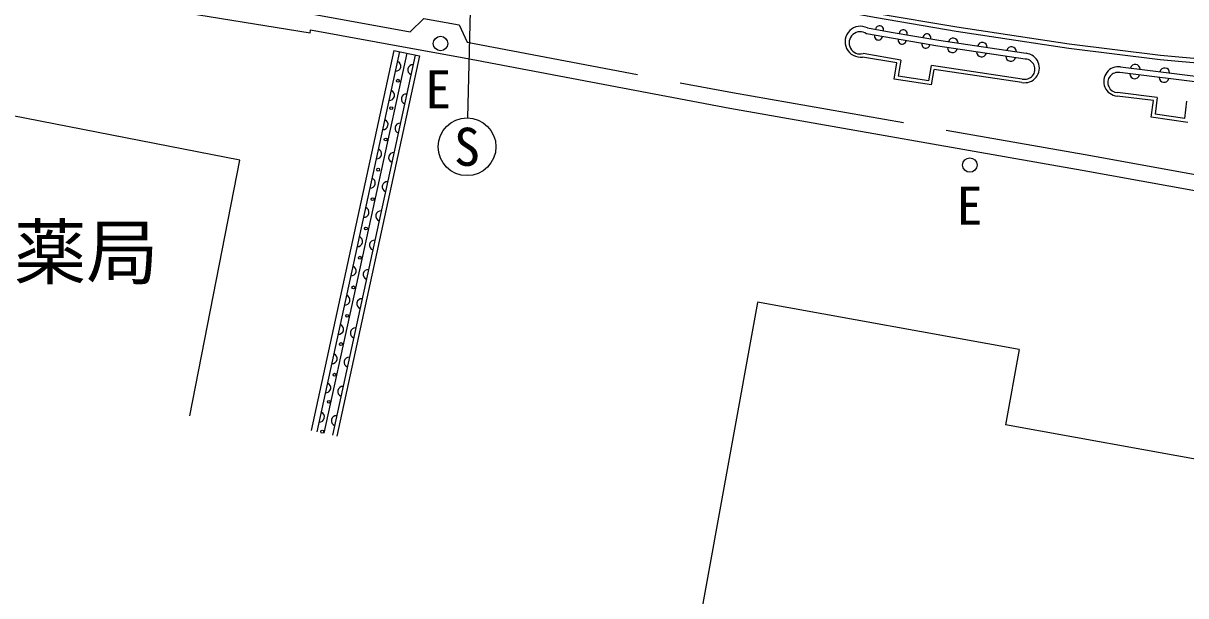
# Model space of a CAD drawing. Units: millimetres, scale not verified. Extents: x 40000 to 680000, y 20000 to 380000.
# Drawn here: x 76500 to 116711, y 248528 to 268357 of the extents above; entities that cross this region are included whole.
import ezdxf
from ezdxf.enums import TextEntityAlignment as Align

# ---------------------------------------------------------------- set-up
doc = ezdxf.new("R2010")
doc.units = ezdxf.units.MM
doc.header["$LTSCALE"] = 1000
doc.linetypes.add('DASHED', pattern=[7.5, 6, -1.5])
for name, color, linetype, lineweight in [('M-BGD', 7, 'Continuous', 25), ('M-BGD-EXST', 7, 'Continuous', 25), ('M-BMK-HTXT', 7, 'Continuous', 13), ('M-STR-STRC', 7, 'Continuous', 25)]:
    doc.layers.add(name, color=color, linetype=linetype, lineweight=lineweight)
doc.styles.add('ＭＳ ゴシック', font='')
doc.styles.get('ＭＳ ゴシック').set_extended_font_data('MS Gothic')

msp = doc.modelspace()

# ---------------------------------------------------------------- linework, layer by layer
at = {"layer": 'M-BGD', "linetype": 'DASHED'}
msp.add_line((86524, 268669), (89880, 268054), dxfattribs=at)
at = {"layer": 'M-BGD'}
for p, q in [((86419, 268007), (86438, 268125)), ((86438, 268125), (89781, 267513)), ((105706, 268192), (106526, 268050)), ((106526, 268050), (107345, 267908)), ((107345, 267908), (108165, 267766)), ((89324, 267416), (86462, 254249)), ((89324, 267416), (90204, 267224)), ((89781, 267513), (91754, 267157)), ((108165, 267766), (109173, 267616)), ((109173, 267616), (110181, 267465)), ((110181, 267465), (111189, 267315)), ((89520, 267373), (86657, 254207)), ((89764, 267320), (86902, 254154)), ((90057, 267256), (87195, 254090)), ((90204, 267224), (87341, 254058)), ((106721, 266981), (105532, 267187)), ((106860, 267078), (105553, 267305)), ((106860, 267078), (106764, 266524)), ((83988, 263614), (67646, 266804)), ((106625, 266425), (106721, 266981)), ((107822, 266359), (107915, 266893)), ((111056, 266425), (107915, 266893)), ((107920, 266222), (108013, 266757)), ((111039, 266306), (108013, 266757)), ((114459, 266847), (115477, 266720)), ((115477, 266720), (116494, 266594)), ((107920, 266222), (106625, 266425)), ((107822, 266359), (106764, 266524)), ((116494, 266594), (117511, 266468)), ((115591, 265678), (114334, 265834)), ((115724, 265783), (114349, 265953)), ((115519, 265102), (115591, 265678)), ((115724, 265783), (115653, 265204)), ((116679, 265057), (116753, 265655)), ((116783, 264921), (115519, 265102)), ((116679, 265057), (115653, 265204)), ((82259, 254761), (83988, 263614)), ((101897, 258685), (98698, 241039)), ((110949, 257060), (101900, 258700)), ((110950, 257059), (110478, 254452)), ((137192, 249609), (110478, 254452))]:
    msp.add_line(p, q, dxfattribs=at)
for points in [[(86419, 268007), (75939, 269725), (65264, 270582), (58148, 270247)], [(111160, 267117), (108133, 267568), (105672, 267995)], [(91754, 267157), (100938, 265413), (113131, 263265), (122123, 261640), (128554, 260460), (132315, 259812), (135524, 259306), (139050, 258846), (142785, 258476), (145952, 258241), (148568, 258221)], [(126719, 265350), (122366, 265714), (117487, 266270), (114435, 266648)]]:
    msp.add_lwpolyline(points, dxfattribs=at)
at = {"layer": 'M-BGD', "linetype": 'DASHED'}
for points in [[(89880, 268054), (90360, 268519), (91574, 268300), (91857, 267698)], [(91857, 267698), (101037, 265954), (113227, 263807), (122221, 262181), (128650, 261001), (132404, 260355), (135602, 259850), (139113, 259392), (142833, 259024), (145975, 258791), (148572, 258771)]]:
    msp.add_lwpolyline(points, dxfattribs=at)
at = {"layer": 'M-BGD'}
for centre in [(89461, 266366), (89230, 265417), (89036, 264330), (88778, 263285), (88583, 262264), (88355, 261249), (88145, 260234), (87921, 259209), (87703, 258223), (87490, 257245), (87268, 256182), (87071, 255244), (86843, 254212)]:
    msp.add_circle(centre, 50, dxfattribs=at)
for centre, radius, start, end in [((105460, 267717), 535, 62.6188, 277.7313), ((106118, 268131), 139, 345.6555, 174.6946), ((105453, 267677), 386, 55.3261, 285.025), ((106080, 267913), 139, 165.7076, 354.6431), ((106937, 267990), 139, 345.6558, 174.6937), ((107757, 267848), 139, 345.6567, 174.6954), ((108666, 267670), 171, 358.6368, 164.4059), ((106901, 267771), 139, 165.7109, 354.6402), ((107721, 267629), 139, 165.7076, 354.6431), ((108640, 267514), 171, 178.6803, 344.3645), ((109674, 267519), 171, 358.6379, 164.4065), ((110682, 267369), 171, 358.6368, 164.4059), ((89386, 266872), 174, 265.7944, 69.6735), ((109649, 267364), 171, 178.6806, 344.3626), ((110658, 267214), 171, 178.6806, 344.3626), ((111137, 266807), 510, 258.8811, 84.1629), ((111142, 266766), 352, 255.9714, 87.0733), ((89971, 266745), 174, 85.7957, 249.6727), ((114385, 266342), 510, 81.5749, 264.2876), ((114369, 266304), 351, 79.1614, 266.7013), ((114946, 266607), 172, 180.3787, 345.484), ((114965, 266761), 172, 0.3592, 165.5039), ((115982, 266635), 172, 0.3611, 165.502), ((115964, 266481), 172, 180.3787, 345.484), ((89166, 265859), 174, 265.7957, 69.6727), ((89751, 265732), 174, 85.7959, 249.6737), ((88945, 264846), 174, 265.7959, 69.6737), ((89531, 264719), 174, 85.7944, 249.6735), ((88725, 263834), 174, 265.7944, 69.6735), ((89310, 263706), 174, 85.7957, 249.6727), ((88505, 262821), 174, 265.7972, 69.6728), ((89090, 262694), 174, 85.7962, 249.6717), ((88285, 261808), 174, 265.7944, 69.6735), ((88870, 261681), 174, 85.7944, 249.6735), ((88065, 260795), 174, 265.7944, 69.6735), ((88650, 260668), 174, 85.7972, 249.6729), ((87844, 259782), 174, 265.7957, 69.6727), ((88430, 259655), 174, 85.7944, 249.6735), ((87624, 258770), 174, 265.7944, 69.6735), ((88209, 258642), 174, 85.7944, 249.6735), ((87404, 257757), 174, 265.7959, 69.6737), ((87989, 257630), 174, 85.7957, 249.6727), ((87184, 256744), 174, 265.7957, 69.6727), ((87769, 256617), 174, 85.7944, 249.6735), ((86964, 255731), 174, 265.7962, 69.6717), ((87549, 255604), 174, 85.7962, 249.6717), ((86743, 254718), 174, 265.7944, 69.6735), ((87329, 254591), 174, 85.7957, 249.6727)]:
    msp.add_arc(centre, radius, start, end, dxfattribs=at)
at = {"layer": 'M-BGD-EXST'}
msp.add_line((91875, 265078), (92009, 270477), dxfattribs=at)
for centre, radius in [((90934, 267653), 250), ((91850, 264078), 1000), ((109242, 263444), 250)]:
    msp.add_circle(centre, radius, dxfattribs=at)
at = {"layer": 'M-STR-STRC'}
for points in [[(103076, 269083), (106009, 268551), (108770, 268081), (112664, 267494), (115822, 267098), (119270, 266787), (124101, 266534), (128583, 266408), (134375, 266352), (139543, 266335), (144503, 266395), (149243, 266519), (154569, 266757), (159677, 267129), (164524, 267619), (169526, 268229), (174474, 268941), (178412, 269631)], [(106035, 268699), (108794, 268229), (112684, 267643), (115838, 267247), (119281, 266936), (124107, 266684), (128586, 266558), (134376, 266502), (139542, 266485), (144500, 266545), (149238, 266669), (154560, 266907), (159664, 267279), (164507, 267768), (169506, 268377), (174450, 269089), (178390, 269779)]]:
    msp.add_lwpolyline(points, dxfattribs=at)

# ---------------------------------------------------------------- texts
at = {"layer": 'M-BGD-EXST', "style": 'ＭＳ ゴシック'}
for s, p in [('E', (90855, 266070)), ('S', (91850, 264078)), ('E', (109233, 262036))]:
    msp.add_text(s, height=1320, dxfattribs=at).set_placement(p, align=Align.MIDDLE_CENTER)
at = {"layer": 'M-BMK-HTXT', "style": 'ＭＳ ゴシック'}
msp.add_text('フタミ薬局', height=1833, dxfattribs=at).set_placement((74929, 260430), align=Align.MIDDLE_CENTER)

doc.saveas('drawing.dxf')
